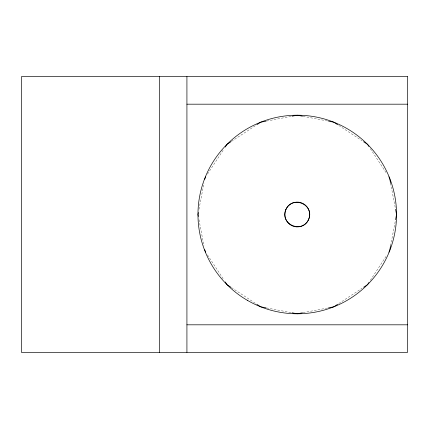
<?xml version="1.0" encoding="UTF-8"?>
<svg xmlns="http://www.w3.org/2000/svg" width="429" height="429" viewBox="0 0 429 429"><rect width="100%" height="100%" fill="white"/><g stroke="black" fill="none" stroke-linecap="round" stroke-linejoin="round"><path stroke-width="0.32" stroke-dasharray="2.15 1.61" d="M198.976 209.277L203.957 183.178M390.572 245.822L395.425 220.372M207.486 174.094L223.434 149.812M370.366 280.287L386.674 255.459M231.472 141.398L255.754 125.45M338.776 303.55L361.947 288.326M266.591 121.069L291.388 116.339M303.137 312.661L327.933 307.931M303.137 116.339L327.933 121.069M266.591 307.931L291.388 312.661M338.776 125.45L361.947 140.674M231.472 287.602L255.754 303.55M370.366 148.713L386.674 173.541M207.486 254.906L223.434 279.188M390.572 183.178L395.425 208.628M198.976 219.723L203.957 245.822"/><path stroke-width="0.64" d="M198.354 212.543L197.978 214.5L198.354 216.457M204.703 179.258L205.673 176.85M390.572 245.822L389.575 251.045L388.851 252.15M395.549 219.723L396.546 214.5L395.549 209.277M225.246 147.056L227.059 144.294L230.92 141.758M368.919 282.496L367.465 284.706L363.604 287.242M256.853 124.726L260.719 122.19L265.937 121.192M337.671 304.274L333.81 306.81L328.587 307.808M292.042 116.211L297.265 115.219L302.483 116.211M302.483 312.789L297.265 313.781L292.042 312.789M186.921 104.188L407.55 104.188M186.921 324.812L407.55 324.812M328.587 121.192L333.81 122.19L337.671 124.726M265.937 307.808L260.719 306.81L256.853 304.274M363.604 141.758L367.465 144.294L368.919 146.504M230.92 287.242L227.059 284.706L225.246 281.944M388.851 176.85L389.575 177.955L390.572 183.178M205.673 252.15L204.703 249.742M186.921 76.609L186.921 352.391M159.341 76.609L159.341 352.391M285.725 209.931C279.912 224.807 302.815 233.993 308.8 219.069C314.618 204.193 291.709 195.007 285.725 209.931M407.55 76.609L21.45 76.609L21.45 352.391L407.55 352.391L407.55 76.609M247.619 300.482A99.281 99.281 0 0 0 396.546 214.5A99.281 99.281 0 0 0 247.619 128.518A99.281 99.281 0 0 0 247.619 300.482M290.117 224.646A12.409 12.409 0 0 0 309.62 215.615A12.409 12.409 0 0 0 292.052 203.239A12.409 12.409 0 0 0 290.117 224.646"/></g></svg>
